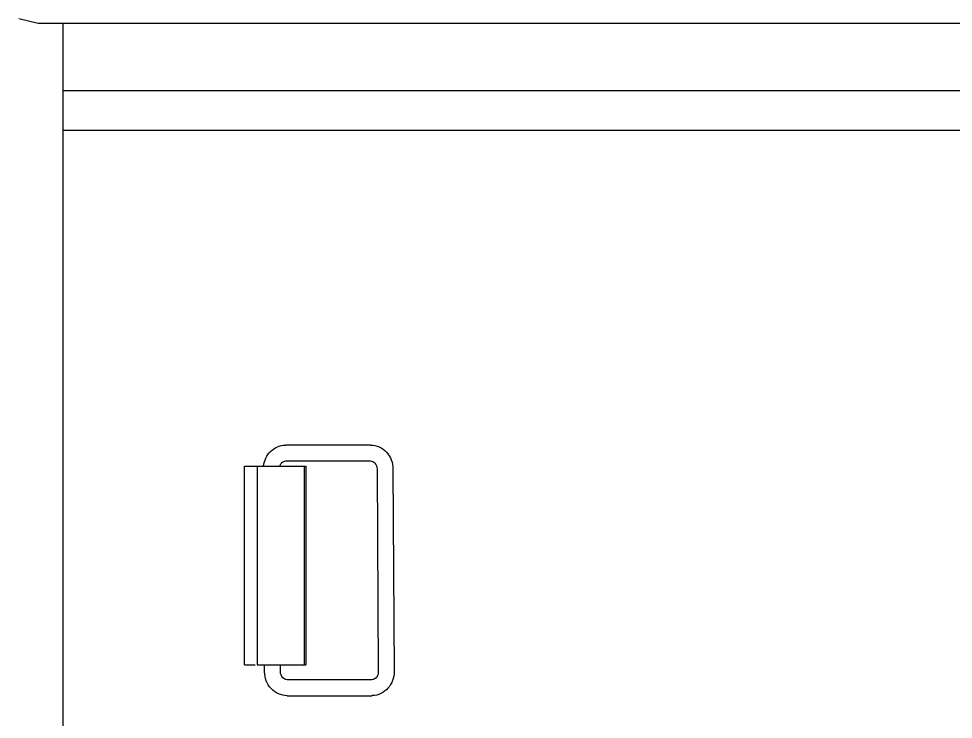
# Model space of a CAD drawing. Header units: millimetres. Extents: x 6781 to 13993, y -7973 to 4183.
# Drawn here: x 11301.8 to 11771.5, y -6297.2 to -5945 of the extents above; entities that cross this region are included whole.
import ezdxf

# ---------------------------------------------------------------- set-up
doc = ezdxf.new("R2010")
doc.units = ezdxf.units.MM
doc.header["$LTSCALE"] = 307.34
doc.layers.get('0').update_dxf_attribs({"linetype": 'CONTINUOUS'})

msp = doc.modelspace()

# ---------------------------------------------------------------- linework, layer by layer
at = {"color": 0, "linetype": 'Continuous'}
for p, q in [((11311.57088, -5947.44616), (11301.82191, -5944.98429)), ((11892.55436, -5947.44616), (11311.57088, -5947.44616)), ((11324.06262, -5947.39485), (11324.06262, -6656.39485)), ((11435.69699, -6159.35491), (11435.99577, -6159.35038)), ((11478.57676, -6159.35038), (11435.99577, -6159.35038)), ((11415.21709, -6169.89485), (11446.06727, -6169.89485)), ((11415.21709, -6269.89485), (11415.21709, -6169.89485)), ((11421.65917, -6169.89485), (11421.65917, -6269.89485)), ((11436.04081, -6167.34967), (11478.6218, -6167.34967)), ((11445.32985, -6169.89485), (11445.32985, -6269.89485)), ((11446.06727, -6169.89485), (11446.06727, -6269.89485)), ((11481.89221, -6171.37184), (11482.46647, -6273.36282)), ((11489.89208, -6171.32679), (11490.46634, -6273.31777)), ((11415.21709, -6269.89485), (11420.61428, -6269.89485)), ((11421.65918, -6269.89485), (11446.06727, -6269.89485)), ((11425.38983, -6273.36282), (11425.37027, -6269.8876)), ((11433.38971, -6273.31777), (11433.37045, -6269.89867)), ((11479.2411, -6277.33994), (11436.66012, -6277.33994)), ((11436.70516, -6285.33923), (11479.28614, -6285.33923)), ((11479.58492, -6285.3347), (11479.28614, -6285.33923))]:
    msp.add_line(p, q, dxfattribs=at)
for p, q in [((11324.06262, -5981.05708), (11880.06262, -5981.05708)), ((11324.06262, -6001.06511), (11880.06262, -6001.06511))]:
    msp.add_line(p, q)
for points, knots in [([(11424.89502, -6169.87787), (11425.19792, -6167.17399), (11427.5954, -6161.8301), (11433.05252, -6159.43635), (11435.697, -6159.35497)], [0, 0, 0, 0, 0.506992248, 1, 1, 1, 1]), ([(11478.59928, -6159.35002), (11481.52005, -6159.35002), (11487.64809, -6162.11842), (11489.87512, -6168.3139), (11489.89208, -6171.32679)], [0, 0, 0, 0, 0.492233433, 1, 1, 1, 1]), ([(11433.71973, -6168.55897), (11433.77942, -6168.4828), (11433.90266, -6168.3376), (11434.03719, -6168.20277), (11434.10587, -6168.1394)], [0, 0, 0, 0, 0.508723586, 1, 1, 1, 1]), ([(11478.59928, -6167.35002), (11479.40223, -6167.35002), (11481.26717, -6168.3383), (11481.88622, -6170.30797), (11481.89221, -6171.37184)], [0, 0, 0, 0, 0.430112014, 1, 1, 1, 1]), ([(11436.68264, -6285.33959), (11433.76186, -6285.33959), (11427.63383, -6282.57119), (11425.4068, -6276.37571), (11425.38983, -6273.36282)], [0, 0, 0, 0, 0.492233433, 1, 1, 1, 1]), ([(11436.68264, -6277.33959), (11435.87969, -6277.33959), (11434.01475, -6276.35131), (11433.3957, -6274.38164), (11433.38971, -6273.31777)], [0, 0, 0, 0, 0.430112014, 1, 1, 1, 1]), ([(11482.46647, -6273.36282), (11482.4723, -6274.39779), (11481.90802, -6276.32157), (11480.11898, -6277.31508), (11479.33977, -6277.33844)], [0, 0, 0, 0, 0.570382668, 1, 1, 1, 1]), ([(11490.46634, -6273.31777), (11490.48302, -6276.27903), (11488.39792, -6282.39188), (11482.45588, -6285.24629), (11479.58491, -6285.33464)], [0, 0, 0, 0, 0.507625709, 1, 1, 1, 1])]:
    msp.add_open_spline(points, degree=3, knots=knots, dxfattribs=at)
for points in [[(11433.02856, -6169.88997), (11433.17764, -6169.4128), (11433.41138, -6168.95247), (11433.71973, -6168.55897)], [(11434.10587, -6168.1394), (11434.61273, -6167.67175), (11435.32865, -6167.35002), (11436.01829, -6167.35002)]]:
    msp.add_open_spline(points, degree=3, dxfattribs=at)

doc.saveas('drawing.dxf')
